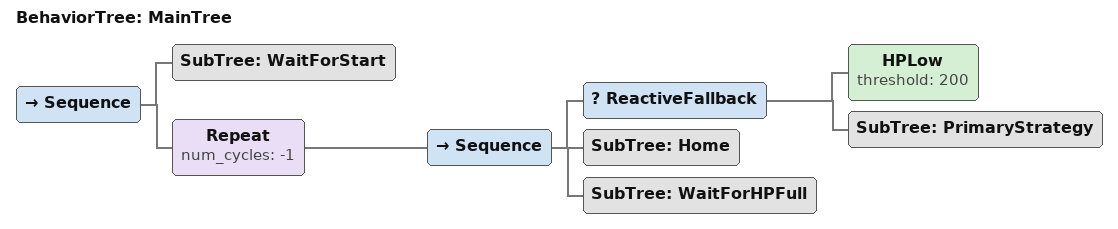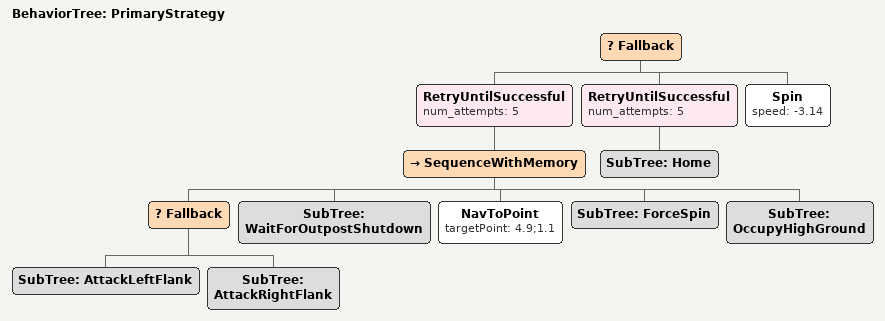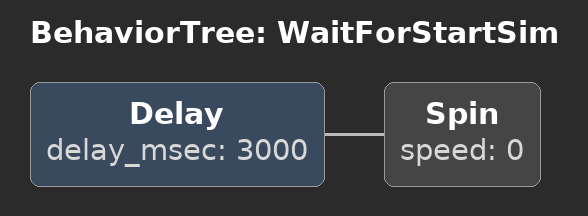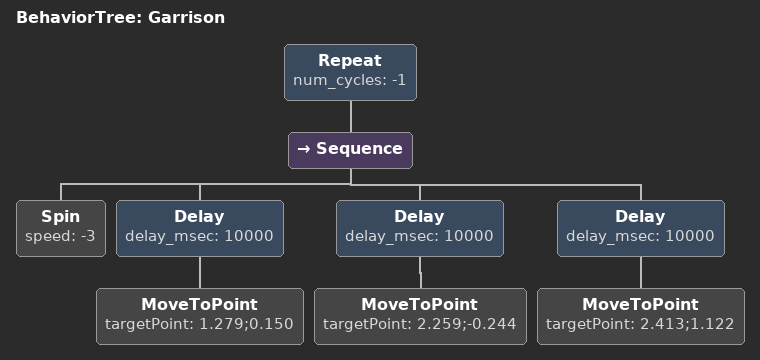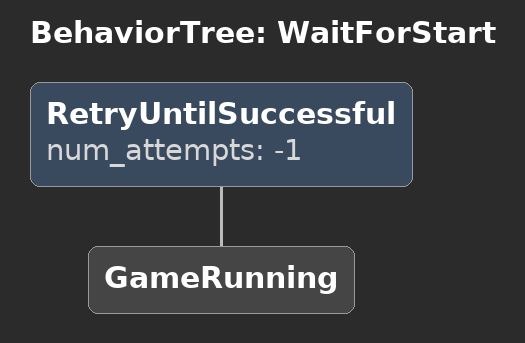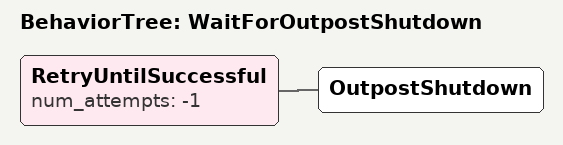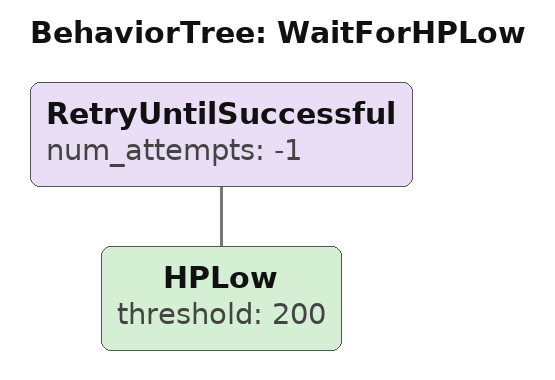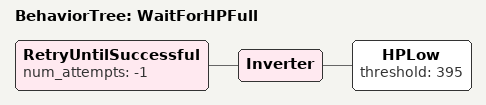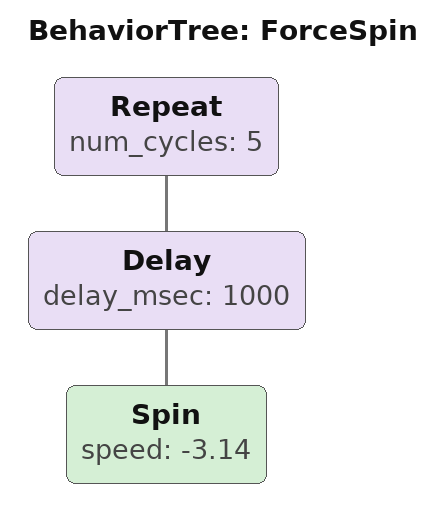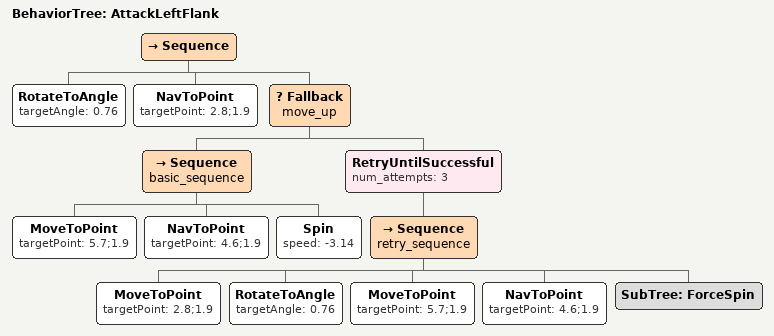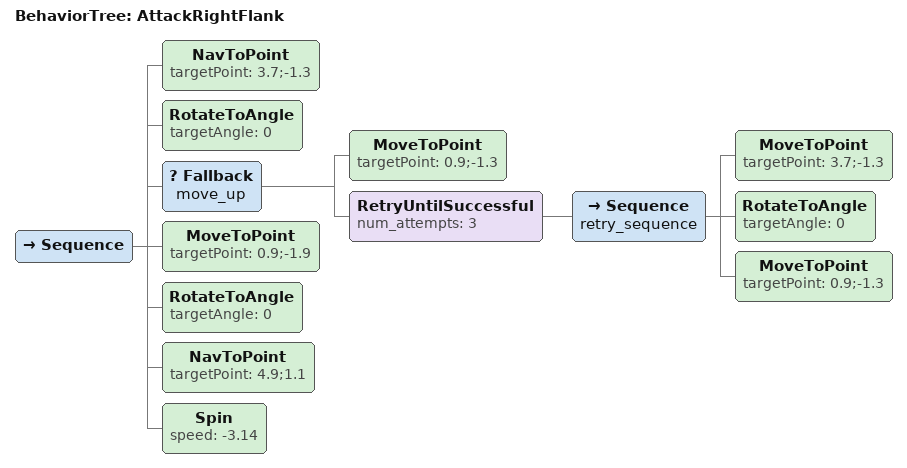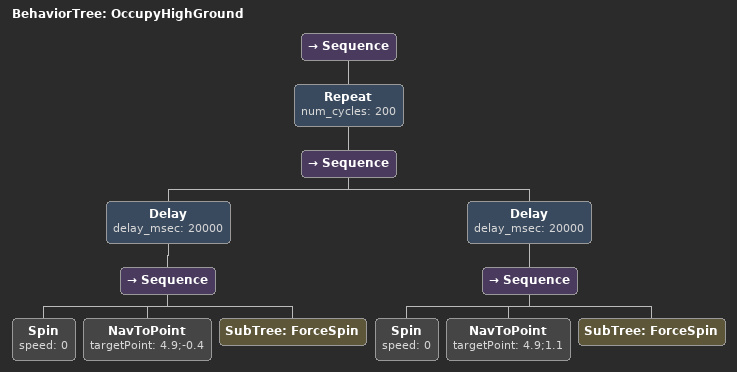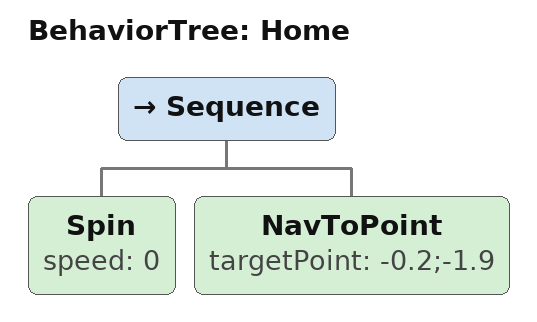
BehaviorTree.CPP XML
<root BTCPP_format="4">

    <BehaviorTree ID="MainTree">
        <Sequence>
            <SubTree ID="WaitForStart"/>
            <Repeat num_cycles="-1">
                <Sequence>
                    <ReactiveFallback>
                        <HPLow threshold="200"/>
                        <SubTree ID="PrimaryStrategy"/>
                    </ReactiveFallback>
                    <SubTree ID="Home"/>
                    <SubTree ID="WaitForHPFull"/>
                </Sequence>
            </Repeat>
        </Sequence>
    </BehaviorTree>

    <BehaviorTree ID="PrimaryStrategy">
        <Fallback>
            <RetryUntilSuccessful num_attempts="5">
                <SequenceWithMemory>
                    <Fallback>
                        <SubTree ID="AttackLeftFlank"/>
                        <SubTree ID="AttackRightFlank"/>
                    </Fallback>
                    <SubTree ID="WaitForOutpostShutdown"/>
                    <NavToPoint targetPoint="4.9;1.1"/>
                    <SubTree ID="ForceSpin"/>
                    <SubTree ID="OccupyHighGround"/>
                </SequenceWithMemory>
            </RetryUntilSuccessful>
            <RetryUntilSuccessful num_attempts="5">
                <SubTree ID="Home"/>
            </RetryUntilSuccessful>
            <Spin speed="-3.14"/>
        </Fallback>
    </BehaviorTree>

    <BehaviorTree ID="WaitForStartSim">
        <Delay delay_msec="3000">
            <Spin speed="0"/>
        </Delay>
    </BehaviorTree>

    <BehaviorTree ID="Garrison">
        <Repeat num_cycles="-1">
            <Sequence>
                <Spin speed="-3"/>
                <Delay delay_msec="10000">
                    <MoveToPoint targetPoint="1.279;0.150"/>
                </Delay>
                <Delay delay_msec="10000">
                    <MoveToPoint targetPoint="2.259;-0.244"/>
                </Delay>
                <Delay delay_msec="10000">
                    <MoveToPoint targetPoint="2.413;1.122"/>
                </Delay>
            </Sequence>
        </Repeat>
    </BehaviorTree>

    <BehaviorTree ID="WaitForStart">
        <RetryUntilSuccessful num_attempts="-1">
            <GameRunning/>
        </RetryUntilSuccessful>
    </BehaviorTree>

    <BehaviorTree ID="WaitForOutpostShutdown">
        <RetryUntilSuccessful num_attempts="-1">
            <OutpostShutdown/>
        </RetryUntilSuccessful>
    </BehaviorTree>

    <BehaviorTree ID="WaitForHPLow">
        <RetryUntilSuccessful num_attempts="-1">
            <HPLow threshold="200"/>
        </RetryUntilSuccessful>
    </BehaviorTree>

    <BehaviorTree ID="WaitForHPFull">
        <RetryUntilSuccessful num_attempts="-1">
            <Inverter>
                <HPLow threshold="395"/>
            </Inverter>
        </RetryUntilSuccessful>
    </BehaviorTree>

    <BehaviorTree ID="ForceSpin">
        <Repeat num_cycles="5">
            <Delay delay_msec="1000">
                <Spin speed="-3.14"/>
            </Delay>
        </Repeat>
    </BehaviorTree>

    <BehaviorTree ID="AttackLeftFlank">
        <Sequence>
            <RotateToAngle targetAngle="0.76"/>
            <NavToPoint targetPoint="2.8;1.9"/>
            <Fallback name="move_up">
                <Sequence name="basic_sequence">
                    <MoveToPoint targetPoint="5.7;1.9"/>
                    <NavToPoint targetPoint="4.6;1.9"/>
                    <Spin speed="-3.14"/>
                </Sequence>
                <RetryUntilSuccessful num_attempts="3">
                    <Sequence name="retry_sequence">
                        <MoveToPoint targetPoint="2.8;1.9"/>
                        <RotateToAngle targetAngle="0.76"/>
                        <MoveToPoint targetPoint="5.7;1.9"/>
                        <NavToPoint targetPoint="4.6;1.9"/>
                        <SubTree ID="ForceSpin"/>
                    </Sequence>
                </RetryUntilSuccessful>
            </Fallback>
        </Sequence>
    </BehaviorTree>

    <BehaviorTree ID="AttackRightFlank">
        <Sequence>
            <NavToPoint targetPoint="3.7;-1.3"/>
            <RotateToAngle targetAngle="0"/>
            <Fallback name="move_up">
                <MoveToPoint targetPoint="0.9;-1.3"/>
                <RetryUntilSuccessful num_attempts="3">
                    <Sequence name="retry_sequence">
                        <MoveToPoint targetPoint="3.7;-1.3"/>
                        <RotateToAngle targetAngle="0"/>
                        <MoveToPoint targetPoint="0.9;-1.3"/>
                    </Sequence>
                </RetryUntilSuccessful>
            </Fallback>
            <MoveToPoint targetPoint="0.9;-1.9"/>
            <RotateToAngle targetAngle="0"/>
            <NavToPoint targetPoint="4.9;1.1"/>
            <Spin speed="-3.14"/>
        </Sequence>
    </BehaviorTree>

    <BehaviorTree ID="OccupyHighGround">
        <Sequence>
            <Repeat num_cycles="200">
                <Sequence>
                    <Delay delay_msec="20000">
                        <Sequence>
                            <Spin speed="0"/>
                            <NavToPoint targetPoint="4.9;-0.4"/>
                            <SubTree ID="ForceSpin"/>
                        </Sequence>
                    </Delay>
                    <Delay delay_msec="20000">
                        <Sequence>
                            <Spin speed="0"/>
                            <NavToPoint targetPoint="4.9;1.1"/>
                            <SubTree ID="ForceSpin"/>
                        </Sequence>
                    </Delay>
                </Sequence>
            </Repeat>
        </Sequence>
    </BehaviorTree>

    <BehaviorTree ID="Home">
        <Sequence>
            <Spin speed="0"/>
            <NavToPoint targetPoint="-0.2;-1.9"/>
        </Sequence>
    </BehaviorTree>

</root>
